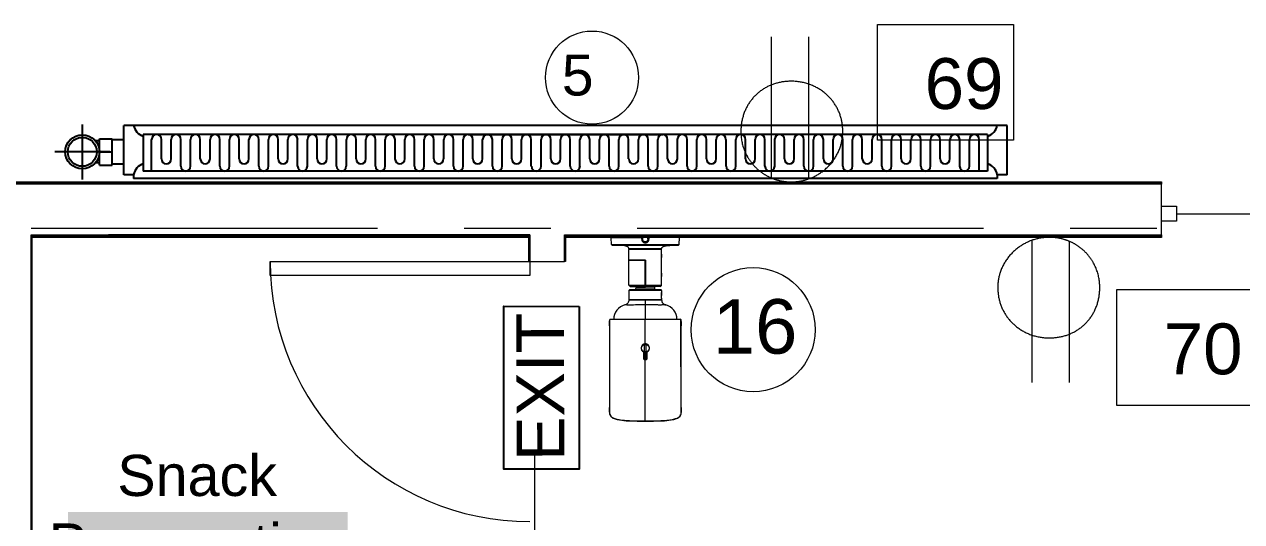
# Model space of a CAD drawing. Header units: inches. Extents: x 0.9 to 36.3, y 0.7 to 23.3.
# Drawn here: x 22.923 to 24.68, y 8.81 to 9.527 of the extents above; entities that cross this region are included whole.
import ezdxf

# ---------------------------------------------------------------- set-up
doc = ezdxf.new("R2010")
doc.units = ezdxf.units.IN
doc.linetypes.add('ACAD_ISO02W100', pattern=[15, 12, -3])
doc.layers.add('Baseboard heater', color=7, linetype='Continuous', true_color=0x581317)
doc.layers.add('PDF_Solid Fills', color=7, linetype='Continuous', true_color=0xffffff)
for name, color, linetype, lineweight in [('CCTV', 38, 'Continuous', 0), ('Numbering CCTV', 38, 'Continuous', 0), ('Numbering receptecles', 170, 'Continuous', 15), ('Receptacles', 170, 'Continuous', 15)]:
    doc.layers.add(name, color=color, linetype=linetype, lineweight=lineweight)
for name, color, linetype, lineweight, true_color in [('Doors', 7, 'Continuous', 5, 0xf2db9c), ('Numbering Baseboard Heater', 7, 'Continuous', 0, 0x581317), ('PDF_Geometry', 7, 'Continuous', 9, 0x777777)]:
    doc.layers.add(name, color=color, linetype=linetype, lineweight=lineweight, true_color=true_color)
doc.layers.add('EXIT', color=10, linetype='Continuous')
doc.layers.add('PDF_Text', color=7, linetype='Continuous')
doc.styles.add('PDF Arial', font='arial.ttf')
doc.styles.get("Standard").update_dxf_attribs({"font": 'arial.ttf'})

msp = doc.modelspace()

# ---------------------------------------------------------------- linework, layer by layer
at = {"layer": 'Baseboard heater', "linetype": 'ByBlock', "ltscale": 0.3}
for p, q in [((23.0064, 9.3825), (23.0064, 9.3032)), ((24.313, 9.3679), (23.0942, 9.3679)), ((23.5631, 9.3679), (23.8441, 9.3679)), ((24.313, 9.3679), (24.313, 9.3152)), ((23.031, 9.3587), (23.0252, 9.3587)), ((23.031, 9.3239), (23.031, 9.3618)), ((23.031, 9.3618), (23.0493, 9.3618)), ((23.0493, 9.3239), (23.0493, 9.3618)), ((23.0661, 9.3604), (23.0493, 9.3604)), ((23.1345, 9.3327), (23.1345, 9.3608)), ((23.1486, 9.3222), (23.1486, 9.3608)), ((23.1626, 9.3222), (23.1626, 9.3608)), ((23.1767, 9.3327), (23.1767, 9.3608)), ((23.1907, 9.3327), (23.1907, 9.3608)), ((23.2048, 9.3222), (23.2048, 9.3608)), ((23.2188, 9.3222), (23.2188, 9.3608)), ((23.2329, 9.3327), (23.2329, 9.3608)), ((23.2469, 9.3327), (23.2469, 9.3608)), ((23.261, 9.3222), (23.261, 9.3608)), ((23.275, 9.3222), (23.275, 9.3608)), ((23.2891, 9.3327), (23.2891, 9.3608)), ((23.3031, 9.3327), (23.3031, 9.3608)), ((23.3172, 9.3222), (23.3172, 9.3608)), ((23.3313, 9.3222), (23.3313, 9.3608)), ((23.3453, 9.3327), (23.3453, 9.3608)), ((23.3594, 9.3327), (23.3594, 9.3608)), ((23.3734, 9.3222), (23.3734, 9.3608)), ((23.3875, 9.3222), (23.3875, 9.3608)), ((23.4015, 9.3327), (23.4015, 9.3608)), ((23.4156, 9.3327), (23.4156, 9.3608)), ((23.4296, 9.3222), (23.4296, 9.3608)), ((23.4437, 9.3222), (23.4437, 9.3608)), ((23.4577, 9.3327), (23.4577, 9.3608)), ((23.4718, 9.3327), (23.4718, 9.3608)), ((23.4858, 9.3222), (23.4858, 9.3608)), ((23.4999, 9.3222), (23.4999, 9.3608)), ((23.5139, 9.3327), (23.5139, 9.3608)), ((23.528, 9.3327), (23.528, 9.3608)), ((23.542, 9.3222), (23.542, 9.3608)), ((23.5561, 9.3222), (23.5561, 9.3608)), ((23.5701, 9.3327), (23.5701, 9.3608)), ((23.5842, 9.3327), (23.5842, 9.3608)), ((23.5982, 9.3222), (23.5982, 9.3608)), ((23.6123, 9.3222), (23.6123, 9.3608)), ((23.6263, 9.3327), (23.6263, 9.3608)), ((23.6404, 9.3327), (23.6404, 9.3608)), ((23.6544, 9.3222), (23.6544, 9.3608)), ((23.6685, 9.3222), (23.6685, 9.3608)), ((23.6825, 9.3327), (23.6825, 9.3608)), ((23.6966, 9.3327), (23.6966, 9.3608)), ((23.7106, 9.3222), (23.7106, 9.3608)), ((23.7247, 9.3222), (23.7247, 9.3608)), ((23.7387, 9.3327), (23.7387, 9.3608)), ((23.7528, 9.3327), (23.7528, 9.3608)), ((23.7668, 9.3222), (23.7668, 9.3608)), ((23.7809, 9.3222), (23.7809, 9.3608)), ((23.7949, 9.3327), (23.7949, 9.3608)), ((23.809, 9.3327), (23.809, 9.3608)), ((23.823, 9.3222), (23.823, 9.3608)), ((23.8371, 9.3222), (23.8371, 9.3608)), ((23.8511, 9.3327), (23.8511, 9.3608)), ((23.8652, 9.3327), (23.8652, 9.3608)), ((23.8793, 9.3222), (23.8793, 9.3608)), ((23.8933, 9.3222), (23.8933, 9.3608)), ((23.9074, 9.3327), (23.9074, 9.3608)), ((23.9214, 9.3327), (23.9214, 9.3608)), ((23.9355, 9.3222), (23.9355, 9.3608)), ((23.9495, 9.3222), (23.9495, 9.3608)), ((23.9636, 9.3327), (23.9636, 9.3608)), ((23.9776, 9.3327), (23.9776, 9.3608)), ((23.9917, 9.3222), (23.9917, 9.3608)), ((24.0057, 9.3222), (24.0057, 9.3608)), ((24.0198, 9.3327), (24.0198, 9.3608)), ((24.0338, 9.3327), (24.0338, 9.3608)), ((24.0479, 9.3222), (24.0479, 9.3608)), ((24.0619, 9.3222), (24.0619, 9.3608)), ((24.076, 9.3327), (24.076, 9.3608)), ((24.09, 9.3327), (24.09, 9.3608)), ((24.1041, 9.3222), (24.1041, 9.3608)), ((24.1181, 9.3222), (24.1181, 9.3608)), ((24.1322, 9.3327), (24.1322, 9.3608)), ((24.1462, 9.3327), (24.1462, 9.3608)), ((24.1603, 9.3222), (24.1603, 9.3608)), ((24.1743, 9.3222), (24.1743, 9.3608)), ((24.1884, 9.3327), (24.1884, 9.3608)), ((24.2024, 9.3327), (24.2024, 9.3608)), ((24.2165, 9.3222), (24.2165, 9.3608)), ((24.2305, 9.3222), (24.2305, 9.3608)), ((24.2446, 9.3327), (24.2446, 9.3608)), ((24.2586, 9.3327), (24.2586, 9.3608)), ((24.2727, 9.3222), (24.2727, 9.3608)), ((24.2867, 9.3222), (24.2867, 9.3608)), ((24.3008, 9.3152), (24.3008, 9.3608)), ((23.0461, 9.3429), (22.9668, 9.3429)), ((23.031, 9.3429), (23.0493, 9.3429)), ((23.031, 9.3271), (23.0252, 9.3271)), ((23.031, 9.3239), (23.0493, 9.3239)), ((23.0661, 9.3253), (23.0493, 9.3253)), ((24.313, 9.3152), (23.0942, 9.3152)), ((23.8464, 9.3152), (23.5631, 9.3152))]:
    msp.add_line(p, q, dxfattribs=at)
at = {"layer": 'Baseboard heater', "linetype": 'ByBlock', "ltscale": 0.5}
for p, q in [((24.3411, 9.3811), (23.0661, 9.3811)), ((23.0661, 9.3099), (23.0661, 9.3811)), ((23.0942, 9.3679), (23.0942, 9.3152)), ((24.3411, 9.3099), (24.3411, 9.3811)), ((23.1064, 9.3152), (23.1064, 9.3608)), ((23.1205, 9.3327), (23.1205, 9.3608)), ((23.0804, 9.3099), (23.0661, 9.3099)), ((23.0804, 9.3099), (23.0804, 9.3046)), ((24.3268, 9.3046), (23.0804, 9.3046)), ((24.3411, 9.3099), (24.3268, 9.3099)), ((24.3268, 9.3099), (24.3268, 9.3046))]:
    msp.add_line(p, q, dxfattribs=at)
for radius in [0.0246, 0.0209]:
    msp.add_circle((23.0064, 9.3429), radius, dxfattribs=at)
for centre, radius, start, end in [((23.1005, 9.3847), 0.0204, 190.1069, 252.1598), ((23.1135, 9.3608), 0.00703, 0, 180), ((23.1005, 9.3063), 0.0204, 107.8402, 169.8931)]:
    msp.add_arc(centre, radius, start, end, dxfattribs=at)
at = {"layer": 'Baseboard heater', "linetype": 'ByBlock', "ltscale": 0.3}
for centre, radius, start, end in [((23.1416, 9.3608), 0.00703, 0, 180), ((23.1697, 9.3608), 0.00703, 0, 180), ((23.1978, 9.3608), 0.00703, 0, 180), ((23.2259, 9.3608), 0.00703, 0, 180), ((23.254, 9.3608), 0.00703, 0, 180), ((23.2821, 9.3608), 0.00703, 0, 180), ((23.3102, 9.3608), 0.00703, 0, 180), ((23.3383, 9.3608), 0.00703, 0, 180), ((23.3664, 9.3608), 0.00703, 0, 180), ((23.3945, 9.3608), 0.00703, 0, 180), ((23.4226, 9.3608), 0.00703, 0, 180), ((23.4507, 9.3608), 0.00703, 0, 180), ((23.4788, 9.3608), 0.00703, 0, 180), ((23.5069, 9.3608), 0.00703, 0, 180), ((23.535, 9.3608), 0.00703, 0, 180), ((23.5631, 9.3608), 0.00703, 0, 180), ((23.5912, 9.3608), 0.00703, 0, 180), ((23.6193, 9.3608), 0.00703, 0, 180), ((23.6474, 9.3608), 0.00703, 0, 180), ((23.6755, 9.3608), 0.00703, 0, 180), ((23.7036, 9.3608), 0.00703, 0, 180), ((23.7317, 9.3608), 0.00703, 0, 180), ((23.7598, 9.3608), 0.00703, 0, 180), ((23.7879, 9.3608), 0.00703, 0, 180), ((23.816, 9.3608), 0.00703, 0, 180), ((23.8441, 9.3608), 0.00703, 0, 180), ((23.8722, 9.3608), 0.00703, 0, 180), ((23.9003, 9.3608), 0.00703, 0, 180), ((23.9284, 9.3608), 0.00703, 0, 180), ((23.9565, 9.3608), 0.00703, 0, 180), ((23.9846, 9.3608), 0.00703, 0, 180), ((24.0127, 9.3608), 0.00703, 0, 180), ((24.0408, 9.3608), 0.00703, 0, 180), ((24.0689, 9.3608), 0.00703, 0, 180), ((24.097, 9.3608), 0.00703, 0, 180), ((24.1251, 9.3608), 0.00703, 0, 180), ((24.1533, 9.3608), 0.00703, 0, 180), ((24.1814, 9.3608), 0.00703, 0, 180), ((24.2095, 9.3608), 0.00703, 0, 180), ((24.2376, 9.3608), 0.00703, 0, 180), ((24.2657, 9.3608), 0.00703, 0, 180), ((24.2938, 9.3608), 0.00703, 0, 180), ((24.3068, 9.3847), 0.0204, 287.8402, 349.8931), ((23.1275, 9.3327), 0.00703, 180, 0), ((23.1837, 9.3327), 0.00703, 180, 0), ((23.2399, 9.3327), 0.00703, 180, 0), ((23.2961, 9.3327), 0.00703, 180, 0), ((23.3523, 9.3327), 0.00703, 180, 0), ((23.4085, 9.3327), 0.00703, 180, 0), ((23.4647, 9.3327), 0.00703, 180, 0), ((23.5209, 9.3327), 0.00703, 180, 0), ((23.5771, 9.3327), 0.00703, 180, 0), ((23.6334, 9.3327), 0.00703, 180, 0), ((23.6896, 9.3327), 0.00703, 180, 0), ((23.7458, 9.3327), 0.00703, 180, 0), ((23.802, 9.3327), 0.00703, 180, 0), ((23.8582, 9.3327), 0.00703, 180, 0), ((23.9144, 9.3327), 0.00703, 180, 0), ((23.9706, 9.3327), 0.00703, 180, 0), ((24.0268, 9.3327), 0.00703, 180, 0), ((24.083, 9.3327), 0.00703, 180, 0), ((24.1392, 9.3327), 0.00703, 180, 0), ((24.1954, 9.3327), 0.00703, 180, 0), ((24.2516, 9.3327), 0.00703, 180, 0), ((23.1556, 9.3222), 0.00703, 180, 0), ((23.2118, 9.3222), 0.00703, 180, 0), ((23.268, 9.3222), 0.00703, 180, 0), ((23.3242, 9.3222), 0.00703, 180, 0), ((23.3804, 9.3222), 0.00703, 180, 0), ((23.4366, 9.3222), 0.00703, 180, 0), ((23.4928, 9.3222), 0.00703, 180, 0), ((23.549, 9.3222), 0.00703, 180, 0), ((23.6053, 9.3222), 0.00703, 180, 0), ((23.6615, 9.3222), 0.00703, 180, 0), ((23.7177, 9.3222), 0.00703, 180, 0), ((23.7739, 9.3222), 0.00703, 180, 0), ((23.8301, 9.3222), 0.00703, 180, 0), ((23.8863, 9.3222), 0.00703, 180, 0), ((23.9425, 9.3222), 0.00703, 180, 0), ((23.9987, 9.3222), 0.00703, 180, 0), ((24.0549, 9.3222), 0.00703, 180, 0), ((24.1111, 9.3222), 0.00703, 180, 0), ((24.1673, 9.3222), 0.00703, 180, 0), ((24.2235, 9.3222), 0.00703, 180, 0), ((24.2797, 9.3222), 0.00703, 180, 0), ((24.3068, 9.3063), 0.0204, 10.1069, 72.1598)]:
    msp.add_arc(centre, radius, start, end, dxfattribs=at)
at = {"layer": 'CCTV', "linetype": 'ByBlock'}
for p, q in [((23.8137, 9.2191), (23.7695, 9.2191)), ((23.77, 9.2092), (23.7695, 9.2191)), ((23.77, 9.2092), (23.8679, 9.2092)), ((23.7709, 9.2083), (23.8431, 9.2083)), ((23.7839, 9.2083), (23.7843, 9.2083)), ((23.7842, 9.2083), (23.7842, 9.2083)), ((23.7843, 9.2083), (23.7849, 9.2083)), ((23.7849, 9.2083), (23.7858, 9.2083)), ((23.7857, 9.2083), (23.7857, 9.2083)), ((23.7858, 9.2083), (23.7872, 9.2083)), ((23.788, 9.2083), (23.7879, 9.2083)), ((23.7905, 9.2083), (23.7905, 9.2083)), ((23.7928, 9.2083), (23.7928, 9.2083)), ((23.8137, 9.2196), (23.8137, 9.2168)), ((23.8147, 9.2196), (23.8147, 9.2168)), ((23.8151, 9.2196), (23.8151, 9.2168)), ((23.8167, 9.2137), (23.8212, 9.2138)), ((23.8227, 9.2168), (23.8227, 9.2196)), ((23.8232, 9.2168), (23.8232, 9.2196)), ((23.8241, 9.2196), (23.8241, 9.2168)), ((23.8684, 9.2192), (23.8241, 9.2191)), ((23.8669, 9.2083), (23.8431, 9.2083)), ((23.8486, 9.2083), (23.8478, 9.2083)), ((23.8486, 9.2083), (23.8493, 9.2083)), ((23.8493, 9.2083), (23.8506, 9.2083)), ((23.8506, 9.2083), (23.852, 9.2083)), ((23.852, 9.2083), (23.853, 9.2083)), ((23.853, 9.2083), (23.8537, 9.2083)), ((23.8679, 9.2092), (23.8684, 9.2192)), ((23.8425, 9.2029), (23.7954, 9.2029)), ((23.8425, 9.2023), (23.7954, 9.2023)), ((23.7954, 9.1869), (23.7954, 9.2023)), ((23.7956, 9.2027), (23.8422, 9.2027)), ((23.7975, 9.2026), (23.7956, 9.2027)), ((23.7957, 9.2026), (23.8422, 9.2026)), ((23.8404, 9.2026), (23.8422, 9.2027)), ((23.8421, 9.1967), (23.8421, 9.1967)), ((23.8421, 9.1951), (23.8421, 9.1951)), ((23.8421, 9.1936), (23.8421, 9.1951)), ((23.8423, 9.1921), (23.8421, 9.1936)), ((23.8423, 9.1982), (23.8423, 9.1982)), ((23.8424, 9.1911), (23.8423, 9.1921)), ((23.8423, 9.1921), (23.8423, 9.1921)), ((23.8425, 9.1908), (23.8424, 9.1911)), ((23.8425, 9.1996), (23.8425, 9.2023)), ((23.8425, 9.1996), (23.8425, 9.1995)), ((23.8425, 9.1995), (23.8425, 9.1995)), ((23.8425, 9.1907), (23.8425, 9.1908)), ((23.8425, 9.1908), (23.8425, 9.1908)), ((23.8425, 9.1908), (23.8425, 9.1908)), ((23.8425, 9.1723), (23.8425, 9.1907)), ((23.8425, 9.1907), (23.8425, 9.1907)), ((23.7954, 9.1869), (23.8192, 9.1869)), ((23.818, 9.1862), (23.7954, 9.1862)), ((23.7954, 9.1508), (23.7954, 9.1862)), ((23.7957, 9.1866), (23.8189, 9.1867)), ((23.818, 9.1865), (23.7957, 9.1865)), ((23.8189, 9.1865), (23.7983, 9.1865)), ((23.7984, 9.1865), (23.7983, 9.1865)), ((23.8189, 9.1855), (23.8187, 9.1855)), ((23.8187, 9.1534), (23.8187, 9.1855)), ((23.8189, 9.1867), (23.819, 9.1492)), ((23.8189, 9.1855), (23.819, 9.1492)), ((23.8192, 9.1869), (23.8192, 9.1508)), ((23.8425, 9.1723), (23.8425, 9.1722)), ((23.8425, 9.1722), (23.8425, 9.1722)), ((23.8421, 9.1694), (23.8421, 9.1694)), ((23.8421, 9.1678), (23.8421, 9.1678)), ((23.8421, 9.1662), (23.8421, 9.1678)), ((23.8423, 9.1648), (23.8421, 9.1663)), ((23.8423, 9.1708), (23.8423, 9.1708)), ((23.8424, 9.1638), (23.8423, 9.1648)), ((23.8423, 9.1648), (23.8423, 9.1648)), ((23.8425, 9.1634), (23.8424, 9.1638)), ((23.8425, 9.1635), (23.8425, 9.1634)), ((23.8425, 9.1634), (23.8425, 9.1634)), ((23.8425, 9.1634), (23.8425, 9.1634)), ((23.8425, 9.1633), (23.8425, 9.1634)), ((23.8425, 9.1508), (23.8425, 9.1633)), ((23.7954, 9.1508), (23.819, 9.1508)), ((23.8425, 9.1428), (23.7954, 9.1428)), ((23.7954, 9.1428), (23.7954, 9.1299)), ((23.8416, 9.1438), (23.7963, 9.1438)), ((23.7973, 9.1489), (23.8187, 9.1489)), ((23.8058, 9.1489), (23.8058, 9.1466)), ((23.8058, 9.1466), (23.8322, 9.1466)), ((23.8058, 9.1466), (23.8058, 9.1466)), ((23.8187, 9.1508), (23.8187, 9.1534)), ((23.819, 9.1508), (23.8425, 9.1508)), ((23.8192, 9.1489), (23.8406, 9.149)), ((23.8322, 9.1489), (23.8322, 9.1466)), ((23.8422, 9.1372), (23.8422, 9.1373)), ((23.8425, 9.1428), (23.8425, 9.14)), ((23.8425, 9.14), (23.8425, 9.14)), ((23.8425, 9.1396), (23.8425, 9.14)), ((23.8425, 9.14), (23.8425, 9.14)), ((23.8425, 9.14), (23.8425, 9.14)), ((23.8425, 9.14), (23.8425, 9.14)), ((23.7954, 9.1299), (23.8425, 9.1299)), ((23.7954, 9.1293), (23.8425, 9.1294)), ((23.8423, 9.1296), (23.7957, 9.1296)), ((23.7957, 9.1296), (23.8422, 9.1296)), ((23.819, 9.1293), (23.819, 9.1013)), ((23.8421, 9.1358), (23.8421, 9.1358)), ((23.8422, 9.1342), (23.8421, 9.1358)), ((23.8423, 9.1328), (23.8422, 9.1343)), ((23.8425, 9.1319), (23.8423, 9.1328)), ((23.8423, 9.1328), (23.8423, 9.1328)), ((23.8425, 9.1319), (23.8425, 9.1319)), ((23.8425, 9.1315), (23.8425, 9.1319)), ((23.8425, 9.1315), (23.8425, 9.1315)), ((23.8425, 9.1315), (23.8425, 9.1299)), ((23.8425, 9.1315), (23.8425, 9.1315)), ((23.8425, 9.1315), (23.8425, 9.1315)), ((23.8425, 9.1315), (23.8425, 9.1315)), ((23.8697, 9.1014), (23.7683, 9.1013)), ((23.819, 9.066), (23.819, 9.1013)), ((23.7673, 9.0919), (23.7673, 9.092)), ((23.7673, 9.0919), (23.7674, 8.974)), ((23.7673, 9.0919), (23.7673, 9.0919)), ((23.7673, 9.0919), (23.7673, 9.0919)), ((23.8701, 9.1009), (23.7678, 9.1009)), ((23.768, 8.9643), (23.7679, 9.1009)), ((23.87, 9.1009), (23.8701, 8.9643)), ((23.8706, 9.0921), (23.8706, 9.0919)), ((23.8706, 9.0919), (23.8706, 9.0919)), ((23.8706, 9.0919), (23.8706, 9.0919)), ((23.8707, 8.974), (23.8706, 9.0919)), ((23.8162, 9.0544), (23.8162, 9.0457)), ((23.8168, 9.0542), (23.8168, 9.0441)), ((23.8177, 9.0539), (23.8177, 9.0432)), ((23.8178, 9.0432), (23.8178, 9.0539)), ((23.818, 9.0544), (23.818, 9.0653)), ((23.818, 9.0653), (23.8199, 9.0653)), ((23.8199, 9.0544), (23.818, 9.0544)), ((23.819, 9.0429), (23.819, 9.054)), ((23.8199, 9.0653), (23.8199, 9.0544)), ((23.8202, 9.0539), (23.8202, 9.0432)), ((23.8203, 9.0432), (23.8203, 9.0539)), ((23.8212, 9.0441), (23.8212, 9.0542)), ((23.8218, 9.0457), (23.8218, 9.0544)), ((23.819, 8.9544), (23.819, 9.0429)), ((23.7674, 8.974), (23.7674, 8.974)), ((23.7674, 8.974), (23.7674, 8.974)), ((23.7674, 8.97), (23.7674, 8.9702)), ((23.768, 8.9643), (23.7677, 8.9653)), ((23.7677, 8.9653), (23.7678, 8.9652)), ((23.7678, 8.9652), (23.768, 8.9642)), ((23.768, 8.9642), (23.768, 8.9643)), ((23.8703, 8.9653), (23.8701, 8.9643)), ((23.8703, 8.9652), (23.8701, 8.9642)), ((23.8701, 8.9643), (23.8701, 8.9642)), ((23.8703, 8.9652), (23.8703, 8.9653)), ((23.8706, 8.9702), (23.8706, 8.97)), ((23.8707, 8.974), (23.8707, 8.974)), ((23.8707, 8.974), (23.8707, 8.974))]:
    msp.add_line(p, q, dxfattribs=at)
for points in [[(23.7872, 9.2083), (23.7883, 9.2083), (23.789, 9.2083), (23.7897, 9.2083), (23.7905, 9.2083), (23.7913, 9.2083), (23.792, 9.2083), (23.7927, 9.2083), (23.7932, 9.2083), (23.7936, 9.2082), (23.794, 9.2082), (23.7943, 9.2082), (23.7945, 9.2082), (23.7946, 9.2082), (23.7947, 9.2082)], [(23.8431, 9.2082), (23.8432, 9.2082), (23.8432, 9.2082), (23.8434, 9.2082), (23.8436, 9.2082), (23.8438, 9.2082), (23.8441, 9.2083), (23.8445, 9.2083), (23.845, 9.2083), (23.8455, 9.2083), (23.8462, 9.2083), (23.847, 9.2083), (23.8478, 9.2083)], [(23.8537, 9.2083), (23.8541, 9.2083), (23.8541, 9.2083), (23.8542, 9.2083), (23.8542, 9.2083)], [(23.8421, 9.1951), (23.8421, 9.1967), (23.8423, 9.1982), (23.8424, 9.1992), (23.8425, 9.1995)], [(23.8421, 9.1678), (23.8421, 9.1693), (23.8423, 9.1708), (23.8424, 9.1718), (23.8425, 9.1722)], [(23.8421, 9.1358), (23.8422, 9.1373), (23.8423, 9.1387), (23.8425, 9.1396)], [(23.768, 8.9642), (23.769, 8.9618), (23.7727, 8.9588), (23.7782, 8.9569), (23.7817, 8.9562), (23.7914, 8.9551), (23.8071, 8.9545), (23.819, 8.9544)], [(23.819, 8.9544), (23.8309, 8.9545), (23.8467, 8.9551), (23.8564, 8.9562), (23.8599, 8.9569), (23.8653, 8.9588), (23.8691, 8.9618), (23.8701, 8.9642)]]:
    msp.add_lwpolyline(points, dxfattribs=at)
msp.add_circle((23.819, 9.0599), 0.00556, dxfattribs=at)
for centre, radius, start, end in [((23.7699, 9.2192), 0.000471, 90.0211, 183.0211), ((23.7709, 9.2093), 0.000943, 183.0301, 269.76), ((23.7836, 9.2088), 0.000466, 269.6601, 272.8541), ((23.7855, 8.6247), 0.5836, 89.9868, 90.1332), ((23.7857, 8.2067), 1.0016, 89.8722, 89.9981), ((23.7871, 8.7547), 0.4537, 89.5785, 89.8948), ((23.7936, 9.1961), 0.0121, 86.1961, 86.456), ((23.7949, 9.2086), 0.000471, 227.053, 268.562), ((23.8189, 9.2168), 0.00518, 180.0211, 0.0211), ((23.819, 9.2168), 0.0047, 180.029, 181.5116), ((23.8189, 9.2168), 0.00424, 180.0211, 0.0211), ((23.8189, 9.2168), 0.0047, 358.525, 0.0097), ((23.843, 9.2086), 0.000471, 271.4801, 312.9891), ((23.8543, 9.2088), 0.000466, 267.1854, 270.382), ((23.8669, 9.2093), 0.000943, 270.2822, 357.0121), ((23.8679, 9.2192), 0.000471, 357.0211, 90.0211), ((23.7956, 9.2029), 0.000283, 183.4367, 266.6866), ((23.7957, 9.2023), 0.000283, 90.0211, 180.0211), ((23.8422, 9.203), 0.000283, 273.3553, 356.6055), ((23.8422, 9.2023), 0.000283, 0.0211, 90.0211), ((23.8388, 9.2003), 0.00382, 348.4132, 348.6356), ((23.7957, 9.1869), 0.000283, 179.9737, 270.0379), ((23.7957, 9.1862), 0.000283, 90.0385, 179.9733), ((23.798, 9.1862), 0.000471, 45.0211, 90.0211), ((23.818, 9.1855), 0.000943, 0.0209, 90.0211), ((23.7973, 9.1508), 0.00189, 180.021, 270.0167), ((23.7963, 9.1428), 0.000943, 90.0211, 180.0211), ((23.8029, 9.1466), 0.00283, 270.0227, 0.0211), ((23.8187, 9.1492), 0.000283, 270.0211, 0.0214), ((23.8192, 9.1492), 0.000283, 180.0213, 270.0212), ((23.835, 9.1466), 0.00283, 180.0211, 270.0195), ((23.8406, 9.1508), 0.00189, 270.0162, 0.0214), ((23.8416, 9.1428), 0.000943, 0.0211, 90.0211), ((23.865, 9.1358), 0.0229, 176.3044, 180.0146), ((23.8658, 9.1357), 0.0237, 170.2615, 176.2133), ((23.8669, 9.1355), 0.0248, 169.5749, 170.3174), ((23.7948, 9.1013), 0.0214, 104.2373, 180.0211), ((23.7957, 9.1299), 0.000283, 180.0211, 270.0211), ((23.7957, 9.1293), 0.000283, 90.0349, 177.8504), ((23.8422, 9.1299), 0.000283, 270.0211, 0.0211), ((23.8423, 9.1293), 0.000283, 2.184, 90.0094), ((23.8681, 9.1362), 0.026, 189.7575, 190.4505), ((23.8432, 9.1014), 0.0214, 0.0211, 75.8049), ((23.7684, 9.1009), 0.000471, 90.0603, 180.0603), ((23.7683, 9.1009), 0.00047, 90.0258, 138.0687), ((23.8696, 9.1009), 0.000471, 359.9818, 89.9818), ((23.8697, 9.1009), 0.00047, 40.1525, 90.0163), ((23.9331, 9.092), 0.1658, 179.155, 179.9715), ((23.7688, 9.1005), 0.00111, 159.9772, 161.2988), ((23.8268, 9.0961), 0.0437, 3.5574, 3.7931), ((23.7083, 9.0919), 0.1623, 0.059, 0.9139), ((23.8182, 9.0656), 0.000377, 28.3142, 167.7279), ((23.819, 9.0656), 0.000377, 20.3142, 159.7279), ((23.8198, 9.0656), 0.000377, 12.3142, 151.7279), ((23.8133, 9.0609), 0.000377, 100.3142, 239.7279), ((23.8132, 9.0601), 0.000377, 108.3142, 247.7279), ((23.8133, 9.0593), 0.000377, 116.3142, 255.7279), ((23.8134, 9.0585), 0.000377, 124.3142, 263.7279), ((23.8135, 9.0616), 0.000377, 92.3142, 231.7279), ((23.819, 9.0599), 0.00589, 173.4625, 174.5797), ((23.819, 9.0599), 0.00589, 181.4625, 182.5797), ((23.819, 9.0599), 0.00589, 189.4625, 190.5797), ((23.819, 9.0599), 0.00589, 165.4625, 166.5797), ((23.8137, 9.0577), 0.000377, 132.3142, 271.7279), ((23.8138, 9.0624), 0.000377, 84.3142, 223.7279), ((23.819, 9.0599), 0.00589, 197.4625, 198.5797), ((23.819, 9.0599), 0.00589, 157.4625, 158.5797), ((23.814, 9.057), 0.000377, 140.3142, 279.7279), ((23.819, 9.0599), 0.00589, 205.4625, 206.5797), ((23.8142, 9.0631), 0.000377, 76.3142, 215.7279), ((23.819, 9.0599), 0.00589, 149.4625, 150.5797), ((23.819, 9.0599), 0.00589, 213.4625, 214.5797), ((23.8145, 9.0563), 0.000377, 148.3142, 287.7279), ((23.8147, 9.0637), 0.000377, 68.3142, 207.7279), ((23.819, 9.0599), 0.00589, 141.4625, 142.5797), ((23.819, 9.0599), 0.00589, 221.4625, 222.5797), ((23.815, 9.0557), 0.000377, 156.3142, 295.7279), ((23.8153, 9.0643), 0.000377, 60.3142, 199.7279), ((23.819, 9.0599), 0.00589, 133.4625, 134.5797), ((23.819, 9.0599), 0.00589, 229.4625, 230.5797), ((23.8156, 9.0552), 0.000377, 164.3142, 303.7279), ((23.819, 9.0599), 0.00589, 125.4625, 126.5797), ((23.8159, 9.0647), 0.000377, 52.3142, 191.7279), ((23.819, 9.0599), 0.00589, 237.4625, 238.5797), ((23.8163, 9.0548), 0.000377, 172.3142, 311.7279), ((23.819, 9.0599), 0.00589, 117.4625, 118.5797), ((23.8166, 9.0651), 0.000377, 44.3142, 183.7279), ((23.819, 9.0599), 0.00589, 245.4625, 246.5797), ((23.817, 9.0545), 0.000377, 180.3142, 319.7279), ((23.819, 9.0599), 0.00589, 109.4625, 110.5797), ((23.8174, 9.0654), 0.000377, 36.3142, 175.7279), ((23.819, 9.0599), 0.00589, 253.4625, 254.5797), ((23.8178, 9.0542), 0.000377, 188.3142, 327.7279), ((23.819, 9.0599), 0.00589, 101.4625, 102.5797), ((23.819, 9.0599), 0.00589, 261.4625, 262.5797), ((23.8186, 9.0541), 0.000377, 196.3142, 335.7279), ((23.819, 9.0599), 0.00589, 93.4625, 94.5797), ((23.819, 9.0599), 0.00589, 269.4625, 270.5797), ((23.8194, 9.0541), 0.000377, 204.3142, 343.7279), ((23.819, 9.0599), 0.00589, 85.4625, 86.5797), ((23.819, 9.0599), 0.00589, 277.4625, 278.5797), ((23.8202, 9.0542), 0.000377, 212.3142, 351.7279), ((23.819, 9.0599), 0.00589, 77.4625, 78.5797), ((23.8206, 9.0654), 0.000377, 4.3142, 143.7279), ((23.819, 9.0599), 0.00589, 285.4625, 286.5797), ((23.821, 9.0545), 0.000377, 220.3142, 359.7279), ((23.819, 9.0599), 0.00589, 69.4625, 70.5797), ((23.8213, 9.0651), 0.000377, 356.3142, 135.7279), ((23.819, 9.0599), 0.00589, 293.4625, 294.5797), ((23.8217, 9.0548), 0.000377, 228.3142, 7.7279), ((23.819, 9.0599), 0.00589, 61.4625, 62.5797), ((23.822, 9.0647), 0.000377, 348.3142, 127.7279), ((23.819, 9.0599), 0.00589, 301.4625, 302.5797), ((23.8224, 9.0552), 0.000377, 236.3142, 15.7279), ((23.819, 9.0599), 0.00589, 53.4625, 54.5797), ((23.8227, 9.0643), 0.000377, 340.3142, 119.7279), ((23.819, 9.0599), 0.00589, 309.4625, 310.5797), ((23.823, 9.0557), 0.000377, 244.3142, 23.7279), ((23.819, 9.0599), 0.00589, 45.4625, 46.5797), ((23.8233, 9.0637), 0.000377, 332.3142, 111.7279), ((23.819, 9.0599), 0.00589, 317.4625, 318.5797), ((23.8235, 9.0563), 0.000377, 252.3142, 31.7279), ((23.819, 9.0599), 0.00589, 37.4625, 38.5797), ((23.8238, 9.0631), 0.000377, 324.3142, 103.7279), ((23.819, 9.0599), 0.00589, 325.4625, 326.5797), ((23.824, 9.057), 0.000377, 260.3142, 39.7279), ((23.819, 9.0599), 0.00589, 29.4625, 30.5797), ((23.8242, 9.0624), 0.000377, 316.3142, 95.7279), ((23.8243, 9.0577), 0.000377, 268.3142, 47.7279), ((23.819, 9.0599), 0.00589, 333.4625, 334.5797), ((23.819, 9.0599), 0.00589, 21.4625, 22.5797), ((23.8245, 9.0616), 0.000377, 308.3142, 87.7279), ((23.8246, 9.0585), 0.000377, 276.3142, 55.7279), ((23.819, 9.0599), 0.00589, 341.4625, 342.5797), ((23.819, 9.0599), 0.00589, 13.4625, 14.5797), ((23.8247, 9.0609), 0.000377, 300.3142, 79.7279), ((23.819, 9.0599), 0.00589, 5.4625, 6.5797), ((23.8247, 9.0593), 0.000377, 284.3142, 63.7279), ((23.819, 9.0599), 0.00589, 349.4625, 350.5797), ((23.8247, 9.0601), 0.000377, 292.3142, 71.7279), ((23.819, 9.0599), 0.00589, 357.4625, 358.5797), ((23.819, 9.0457), 0.00283, 180.0211, 0.0211), ((23.9198, 8.9739), 0.1525, 179.9773, 181.4174), ((23.771, 8.9659), 0.0033, 190.914, 191.9024), ((23.7747, 8.9657), 0.00688, 191.9391, 192.7171), ((23.7745, 8.9657), 0.00672, 192.714, 194.4166), ((23.8636, 8.9657), 0.0066, 342.8927, 347.3521), ((23.8634, 8.9657), 0.00683, 347.3348, 348.0964), ((23.8671, 8.9659), 0.0033, 348.1401, 349.1398), ((23.7104, 8.9739), 0.1603, 358.6598, 0.0288)]:
    msp.add_arc(centre, radius, start, end, dxfattribs=at)
for points, knots in [([(23.7954, 9.2029), (23.7954, 9.2032), (23.7953, 9.2037), (23.795, 9.2044), (23.7947, 9.205), (23.7941, 9.2057), (23.7931, 9.2063), (23.7917, 9.2068), (23.7903, 9.2072), (23.7882, 9.2076), (23.7854, 9.2079), (23.7819, 9.2081), (23.7783, 9.2082), (23.7746, 9.2083), (23.7722, 9.2083), (23.771, 9.2083)], [0, 0, 0, 0, 0.031043, 0.058459, 0.083906, 0.108701, 0.159168, 0.212963, 0.270104, 0.330093, 0.456292, 0.587989, 0.723294, 0.860882, 1, 1, 1, 1]), ([(23.7842, 9.2083), (23.784, 9.2083), (23.7839, 9.2083), (23.7837, 9.2083), (23.7836, 9.2083), (23.7836, 9.2083)], [0, 0, 0, 0, 0.712683, 0.907562, 1, 1, 1, 1]), ([(23.7836, 9.2083), (23.7836, 9.2083), (23.7836, 9.2083), (23.7836, 9.2083), (23.7836, 9.2083)], [0, 0, 0, 0, 0.623351, 1, 1, 1, 1]), ([(23.7836, 9.2083), (23.7836, 9.2083), (23.7837, 9.2083), (23.7837, 9.2083), (23.7837, 9.2083)], [0, 0, 0, 0, 0.217591, 1, 1, 1, 1]), ([(23.7837, 9.2083), (23.784, 9.2083), (23.7846, 9.2083), (23.7864, 9.2082), (23.7887, 9.2082), (23.791, 9.2081), (23.7926, 9.2081), (23.7938, 9.2081), (23.7944, 9.2081), (23.7946, 9.2081), (23.7947, 9.2081)], [0, 0, 0, 0, 0.063952, 0.177823, 0.499091, 0.669538, 0.820554, 0.935146, 0.974189, 1, 1, 1, 1]), ([(23.7928, 9.2083), (23.7926, 9.2083), (23.7918, 9.2083), (23.7911, 9.2083), (23.7905, 9.2083)], [0, 0, 0, 0, 0.22824, 1, 1, 1, 1]), ([(23.7943, 9.2082), (23.7942, 9.2082), (23.7937, 9.2082), (23.7932, 9.2083), (23.7928, 9.2083)], [0, 0, 0, 0, 0.195328, 1, 1, 1, 1]), ([(23.7948, 9.2082), (23.7948, 9.2082), (23.7946, 9.2082), (23.7945, 9.2082), (23.7944, 9.2082)], [0, 0, 0, 0, 0.381849, 1, 1, 1, 1]), ([(23.7947, 9.2081), (23.7948, 9.2081), (23.7948, 9.2081), (23.7949, 9.2081), (23.7949, 9.2081)], [0, 0, 0, 0, 0.747546, 1, 1, 1, 1]), ([(23.7949, 9.2081), (23.7949, 9.2081), (23.7948, 9.2082), (23.7948, 9.2082), (23.7948, 9.2082)], [0, 0, 0, 0, 0.283854, 1, 1, 1, 1]), ([(23.8137, 9.2168), (23.8137, 9.2168), (23.8138, 9.2168), (23.8138, 9.2168), (23.8138, 9.2168), (23.8139, 9.2168), (23.814, 9.2168), (23.8141, 9.2168), (23.8142, 9.2168), (23.8143, 9.2168)], [0, 0, 0, 0, 0.019217, 0.074298, 0.169882, 0.30231, 0.464507, 0.64357, 1, 1, 1, 1]), ([(23.8143, 9.2168), (23.8143, 9.2168), (23.8144, 9.2168), (23.8145, 9.2168), (23.8146, 9.2168), (23.8146, 9.2168), (23.8147, 9.2168), (23.8147, 9.2168), (23.8147, 9.2168), (23.8147, 9.2168)], [0, 0, 0, 0, 0.377956, 0.555841, 0.712392, 0.838144, 0.928363, 0.980929, 1, 1, 1, 1]), ([(23.8161, 9.2131), (23.8156, 9.2135), (23.8146, 9.2146), (23.8143, 9.216), (23.8143, 9.2167)], [0, 0, 0, 0, 0.499419, 1, 1, 1, 1]), ([(23.8147, 9.2168), (23.8147, 9.2168), (23.8147, 9.2168), (23.8147, 9.2168), (23.8148, 9.2168), (23.8148, 9.2168), (23.8149, 9.2168), (23.815, 9.2168), (23.8151, 9.2168), (23.8151, 9.2168)], [0, 0, 0, 0, 0.019377, 0.072954, 0.164671, 0.291884, 0.449279, 0.626904, 1, 1, 1, 1]), ([(23.8167, 9.2137), (23.8164, 9.2139), (23.816, 9.2143), (23.8155, 9.2151), (23.8152, 9.2159), (23.8151, 9.2165), (23.8151, 9.2168)], [0, 0, 0, 0, 0.250077, 0.50015, 0.750157, 1, 1, 1, 1]), ([(23.8218, 9.2131), (23.8214, 9.2128), (23.8205, 9.2123), (23.8189, 9.212), (23.8174, 9.2123), (23.8165, 9.2128), (23.8161, 9.2131)], [0, 0, 0, 0, 0.250162, 0.500007, 0.749854, 1, 1, 1, 1]), ([(23.8167, 9.2137), (23.8166, 9.2137), (23.8165, 9.2136), (23.8165, 9.2134), (23.8164, 9.2134)], [0, 0, 0, 0, 0.643731, 1, 1, 1, 1]), ([(23.8164, 9.2134), (23.8164, 9.2134), (23.8164, 9.2134), (23.8164, 9.2134), (23.8164, 9.2134)], [0, 0, 0, 0, 0.753197, 1, 1, 1, 1]), ([(23.8212, 9.2138), (23.8209, 9.2135), (23.8202, 9.2131), (23.8189, 9.2128), (23.8177, 9.2131), (23.817, 9.2135), (23.8167, 9.2137)], [0, 0, 0, 0, 0.252181, 0.500022, 0.747876, 1, 1, 1, 1]), ([(23.8227, 9.2168), (23.8227, 9.2162), (23.8225, 9.215), (23.8217, 9.2141), (23.8212, 9.2138)], [0, 0, 0, 0, 0.499226, 1, 1, 1, 1]), ([(23.8212, 9.2138), (23.8212, 9.2137), (23.8213, 9.2136), (23.8214, 9.2134), (23.8214, 9.2134)], [0, 0, 0, 0, 0.675258, 1, 1, 1, 1]), ([(23.8214, 9.2134), (23.8214, 9.2134), (23.8214, 9.2134), (23.8214, 9.2134), (23.8214, 9.2134)], [0, 0, 0, 0, 0.74457, 1, 1, 1, 1]), ([(23.8236, 9.2167), (23.8236, 9.216), (23.8232, 9.2146), (23.8223, 9.2135), (23.8218, 9.2131)], [0, 0, 0, 0, 0.500625, 1, 1, 1, 1]), ([(23.8227, 9.2168), (23.8228, 9.2168), (23.8229, 9.2168), (23.823, 9.2168), (23.823, 9.2168), (23.8231, 9.2168), (23.8231, 9.2168), (23.8232, 9.2168), (23.8232, 9.2168), (23.8232, 9.2168)], [0, 0, 0, 0, 0.408529, 0.574776, 0.709499, 0.821333, 0.913324, 0.975308, 1, 1, 1, 1]), ([(23.8232, 9.2168), (23.8232, 9.2168), (23.8232, 9.2168), (23.8232, 9.2168), (23.8232, 9.2168), (23.8233, 9.2168), (23.8234, 9.2168), (23.8235, 9.2168), (23.8235, 9.2168), (23.8236, 9.2168)], [0, 0, 0, 0, 0.019071, 0.071637, 0.161856, 0.287608, 0.444159, 0.622044, 1, 1, 1, 1]), ([(23.8236, 9.2168), (23.8237, 9.2168), (23.8238, 9.2168), (23.8239, 9.2168), (23.824, 9.2168), (23.824, 9.2168), (23.8241, 9.2168), (23.8241, 9.2168), (23.8241, 9.2168), (23.8241, 9.2168)], [0, 0, 0, 0, 0.35643, 0.535493, 0.69769, 0.830118, 0.925702, 0.980783, 1, 1, 1, 1]), ([(23.8425, 9.2029), (23.8425, 9.2032), (23.8426, 9.2037), (23.8428, 9.2044), (23.8432, 9.205), (23.8438, 9.2057), (23.8448, 9.2063), (23.8461, 9.2068), (23.8476, 9.2072), (23.8497, 9.2076), (23.8525, 9.2079), (23.856, 9.2081), (23.8596, 9.2083), (23.8632, 9.2083), (23.8657, 9.2083), (23.8669, 9.2083)], [0, 0, 0, 0, 0.031047, 0.058469, 0.083921, 0.108718, 0.159185, 0.212975, 0.27011, 0.330095, 0.456287, 0.587981, 0.723285, 0.860877, 1, 1, 1, 1]), ([(23.8485, 9.2083), (23.8482, 9.2083), (23.8475, 9.2083), (23.8464, 9.2083), (23.8455, 9.2083), (23.8448, 9.2083), (23.8443, 9.2083), (23.8439, 9.2083), (23.8437, 9.2082), (23.8434, 9.2082), (23.8433, 9.2082), (23.8431, 9.2082), (23.8431, 9.2082), (23.843, 9.2082), (23.843, 9.2082)], [0, 0, 0, 0, 0.195644, 0.383042, 0.555658, 0.706858, 0.772491, 0.830705, 0.880953, 0.922708, 0.955634, 0.979694, 0.994666, 1, 1, 1, 1]), ([(23.843, 9.2082), (23.843, 9.2082), (23.843, 9.2081), (23.8431, 9.2081), (23.8431, 9.2081), (23.8431, 9.2081)], [0, 0, 0, 0, 0.234882, 0.561752, 1, 1, 1, 1]), ([(23.8431, 9.2081), (23.8432, 9.2081), (23.8434, 9.2081), (23.8441, 9.2081), (23.8452, 9.2081), (23.8468, 9.2081), (23.8479, 9.2081), (23.8485, 9.2082)], [0, 0, 0, 0, 0.050246, 0.1273, 0.355274, 0.657213, 1, 1, 1, 1]), ([(23.8485, 9.2082), (23.8498, 9.2082), (23.8514, 9.2082), (23.8533, 9.2083), (23.8539, 9.2083), (23.8542, 9.2083)], [0, 0, 0, 0, 0.648972, 0.876968, 1, 1, 1, 1]), ([(23.8543, 9.2083), (23.8543, 9.2083), (23.8542, 9.2083), (23.8542, 9.2083), (23.8542, 9.2083), (23.8542, 9.2083), (23.8541, 9.2083), (23.854, 9.2083), (23.8538, 9.2083), (23.8536, 9.2083), (23.8533, 9.2083), (23.853, 9.2083), (23.8524, 9.2083), (23.8517, 9.2083), (23.8507, 9.2083), (23.8497, 9.2083), (23.849, 9.2083), (23.8486, 9.2083)], [0, 0, 0, 0, 0.001083, 0.004677, 0.010748, 0.019252, 0.030141, 0.043367, 0.076642, 0.118695, 0.16913, 0.227539, 0.293447, 0.445094, 0.617931, 0.805158, 1, 1, 1, 1]), ([(23.8542, 9.2083), (23.8542, 9.2083), (23.8542, 9.2083), (23.8543, 9.2083), (23.8543, 9.2083)], [0, 0, 0, 0, 0.510054, 1, 1, 1, 1]), ([(23.8421, 9.1951), (23.8421, 9.1957), (23.8421, 9.1967), (23.8422, 9.198), (23.8424, 9.1989), (23.8425, 9.1994), (23.8425, 9.1996)], [0, 0, 0, 0, 0.356849, 0.666708, 0.89065, 1, 1, 1, 1]), ([(23.8421, 9.1951), (23.8421, 9.1949), (23.8421, 9.1943), (23.8421, 9.1936), (23.8422, 9.1929), (23.8423, 9.1921), (23.8424, 9.1914), (23.8425, 9.1909), (23.8425, 9.1907)], [0, 0, 0, 0, 0.181707, 0.357092, 0.520994, 0.66706, 0.89078, 1, 1, 1, 1]), ([(23.8425, 9.1996), (23.8425, 9.1996), (23.8425, 9.1996), (23.8425, 9.1996), (23.8425, 9.1996)], [0, 0, 0, 0, 0.369358, 1, 1, 1, 1]), ([(23.8425, 9.1907), (23.8425, 9.1907), (23.8425, 9.1907), (23.8425, 9.1907), (23.8425, 9.1907)], [0, 0, 0, 0, 0.399191, 1, 1, 1, 1]), ([(23.818, 9.1862), (23.818, 9.1862), (23.818, 9.1863), (23.818, 9.1863), (23.818, 9.1864), (23.818, 9.1864), (23.818, 9.1864), (23.818, 9.1865), (23.818, 9.1865), (23.818, 9.1865)], [0, 0, 0, 0, 0.381694, 0.554211, 0.705338, 0.829431, 0.921948, 0.979181, 1, 1, 1, 1]), ([(23.8187, 9.1855), (23.8187, 9.1856), (23.8186, 9.1858), (23.8185, 9.186), (23.8183, 9.1861), (23.8181, 9.1862), (23.818, 9.1862)], [0, 0, 0, 0, 0.250016, 0.500028, 0.750035, 1, 1, 1, 1]), ([(23.8192, 9.1869), (23.8192, 9.1869), (23.8192, 9.1869), (23.8191, 9.1868), (23.819, 9.1868), (23.819, 9.1867), (23.819, 9.1867), (23.819, 9.1867), (23.819, 9.1867), (23.819, 9.1867), (23.8189, 9.1867), (23.8189, 9.1867), (23.8189, 9.1867)], [0, 0, 0, 0, 0.333634, 0.493974, 0.64506, 0.781451, 0.84162, 0.894676, 0.938748, 0.971951, 0.992756, 1, 1, 1, 1]), ([(23.8421, 9.1678), (23.8421, 9.1683), (23.8421, 9.1694), (23.8422, 9.1707), (23.8424, 9.1716), (23.8425, 9.1721), (23.8425, 9.1722)], [0, 0, 0, 0, 0.362731, 0.675684, 0.898012, 1, 1, 1, 1]), ([(23.8425, 9.1722), (23.8425, 9.1722), (23.8425, 9.1723), (23.8425, 9.1723), (23.8425, 9.1723)], [0, 0, 0, 0, 0.3695, 1, 1, 1, 1]), ([(23.8421, 9.1678), (23.8421, 9.1675), (23.8421, 9.167), (23.8421, 9.1662), (23.8422, 9.1655), (23.8423, 9.1647), (23.8424, 9.164), (23.8425, 9.1635), (23.8425, 9.1634)], [0, 0, 0, 0, 0.180756, 0.355289, 0.518546, 0.66425, 0.888408, 1, 1, 1, 1]), ([(23.8425, 9.1634), (23.8425, 9.1634), (23.8425, 9.1634), (23.8425, 9.1633), (23.8425, 9.1633)], [0, 0, 0, 0, 0.399911, 1, 1, 1, 1]), ([(23.8187, 9.1489), (23.8187, 9.1489), (23.8187, 9.1489), (23.8187, 9.149), (23.8187, 9.149), (23.8187, 9.149), (23.8187, 9.149), (23.8187, 9.149), (23.8187, 9.1491), (23.8187, 9.1492), (23.8187, 9.1493), (23.8187, 9.1494), (23.8187, 9.1496), (23.8187, 9.1498), (23.8187, 9.1501), (23.8187, 9.1505), (23.8187, 9.1507), (23.8187, 9.1508)], [0, 0, 0, 0, 0.001211, 0.004824, 0.010829, 0.019214, 0.029964, 0.043058, 0.076115, 0.118071, 0.168524, 0.226977, 0.292884, 0.444426, 0.617298, 0.804923, 1, 1, 1, 1]), ([(23.8192, 9.1508), (23.8192, 9.1507), (23.8192, 9.1505), (23.8192, 9.1501), (23.8192, 9.1498), (23.8192, 9.1496), (23.8192, 9.1494), (23.8192, 9.1493), (23.8192, 9.1492), (23.8192, 9.1491), (23.8192, 9.149), (23.8192, 9.149), (23.8192, 9.149), (23.8192, 9.149), (23.8192, 9.149), (23.8192, 9.1489), (23.8192, 9.1489), (23.8192, 9.1489)], [0, 0, 0, 0, 0.195031, 0.382715, 0.555562, 0.707111, 0.773007, 0.831468, 0.88192, 0.923867, 0.956937, 0.970029, 0.980777, 0.989163, 0.995173, 0.998789, 1, 1, 1, 1]), ([(23.7954, 9.1293), (23.7954, 9.1285), (23.795, 9.1268), (23.7938, 9.1246), (23.7919, 9.123), (23.7903, 9.1223), (23.7895, 9.1221)], [0, 0, 0, 0, 0.25011, 0.499979, 0.749911, 1, 1, 1, 1]), ([(23.819, 9.1221), (23.8169, 9.1221), (23.813, 9.1221), (23.8074, 9.1221), (23.8031, 9.122), (23.7999, 9.122), (23.7978, 9.122), (23.7959, 9.122), (23.7943, 9.122), (23.7929, 9.122), (23.7917, 9.1221), (23.7909, 9.1221), (23.7904, 9.1221), (23.7901, 9.1221), (23.7899, 9.1221), (23.7897, 9.1221), (23.7896, 9.1221), (23.7895, 9.1221), (23.7895, 9.1221)], [0, 0, 0, 0, 0.206533, 0.399317, 0.57195, 0.649674, 0.720999, 0.785006, 0.840858, 0.888293, 0.927527, 0.958618, 0.971033, 0.981308, 0.989398, 0.995249, 0.998803, 1, 1, 1, 1]), ([(23.8484, 9.1221), (23.8484, 9.1221), (23.8484, 9.1221), (23.8484, 9.1221), (23.8483, 9.1221), (23.8483, 9.1221), (23.8482, 9.1221), (23.848, 9.1221), (23.8478, 9.1221), (23.8475, 9.1221), (23.8472, 9.1221), (23.8467, 9.1221), (23.8462, 9.1221), (23.8457, 9.1221), (23.8449, 9.1221), (23.8436, 9.1221), (23.842, 9.122), (23.8401, 9.122), (23.838, 9.122), (23.8357, 9.1221), (23.8333, 9.1221), (23.8297, 9.1221), (23.8249, 9.1221), (23.821, 9.1221), (23.819, 9.1221)], [0, 0, 0, 0, 0.000301, 0.001197, 0.002683, 0.004751, 0.007393, 0.010602, 0.018692, 0.028967, 0.041382, 0.055898, 0.072473, 0.091076, 0.111707, 0.159142, 0.214994, 0.279001, 0.350326, 0.42805, 0.511613, 0.600683, 0.793467, 1, 1, 1, 1]), ([(23.8425, 9.1318), (23.8424, 9.132), (23.8422, 9.1333), (23.8421, 9.1346), (23.8421, 9.1358)], [0, 0, 0, 0, 0.16346, 1, 1, 1, 1]), ([(23.8425, 9.1294), (23.8426, 9.1285), (23.8429, 9.1269), (23.8441, 9.1247), (23.846, 9.123), (23.8476, 9.1223), (23.8484, 9.1221)], [0, 0, 0, 0, 0.25011, 0.499979, 0.749911, 1, 1, 1, 1]), ([(23.7678, 9.1009), (23.7678, 9.1009), (23.7678, 9.101), (23.7678, 9.1011), (23.7679, 9.1011)], [0, 0, 0, 0, 0.207703, 1, 1, 1, 1]), ([(23.7679, 9.1011), (23.7679, 9.1012), (23.768, 9.1013), (23.7682, 9.1013), (23.7683, 9.1013)], [0, 0, 0, 0, 0.441295, 1, 1, 1, 1]), ([(23.8697, 9.1014), (23.8698, 9.1014), (23.8699, 9.1013), (23.87, 9.1012), (23.8701, 9.1012)], [0, 0, 0, 0, 0.567595, 1, 1, 1, 1]), ([(23.8701, 9.1012), (23.8701, 9.1011), (23.8702, 9.101), (23.8702, 9.101), (23.8702, 9.1009)], [0, 0, 0, 0, 0.310706, 1, 1, 1, 1]), ([(23.7673, 9.0919), (23.7673, 9.0929), (23.7674, 9.0947), (23.7674, 9.0972), (23.7675, 9.0989), (23.7676, 9.1), (23.7677, 9.1004), (23.7677, 9.1006)], [0, 0, 0, 0, 0.329568, 0.624521, 0.854772, 0.938556, 1, 1, 1, 1]), ([(23.7674, 9.0944), (23.7674, 9.0949), (23.7674, 9.0957), (23.7674, 9.097), (23.7675, 9.0981), (23.7675, 9.099), (23.7676, 9.0998), (23.7676, 9.1003), (23.7677, 9.1006), (23.7677, 9.1007), (23.7678, 9.1008), (23.7678, 9.1009), (23.7678, 9.1009)], [0, 0, 0, 0, 0.207455, 0.399562, 0.571382, 0.718495, 0.837159, 0.924422, 0.955628, 0.978348, 0.992746, 1, 1, 1, 1]), ([(23.7677, 9.1006), (23.7677, 9.1006), (23.7677, 9.1007), (23.7677, 9.1008), (23.7678, 9.1009)], [0, 0, 0, 0, 0.268551, 1, 1, 1, 1]), ([(23.8701, 9.1009), (23.8702, 9.1009), (23.8702, 9.1008), (23.8702, 9.1007), (23.8703, 9.1006), (23.8703, 9.1003), (23.8704, 9.0997), (23.8704, 9.0992), (23.8704, 9.0989)], [0, 0, 0, 0, 0.025196, 0.076231, 0.157082, 0.2682, 0.578703, 1, 1, 1, 1]), ([(23.8702, 9.1009), (23.8702, 9.1009), (23.8702, 9.1008), (23.8703, 9.1006), (23.8703, 9.1006)], [0, 0, 0, 0, 0.229035, 1, 1, 1, 1]), ([(23.8703, 9.1006), (23.8703, 9.1004), (23.8704, 9.0999), (23.8705, 9.0988), (23.8705, 9.0971), (23.8706, 9.0946), (23.8706, 9.0929), (23.8706, 9.0919)], [0, 0, 0, 0, 0.064688, 0.150909, 0.38261, 0.675091, 1, 1, 1, 1]), ([(23.8704, 9.0988), (23.8705, 9.0981), (23.8705, 9.0967), (23.8706, 9.0953), (23.8706, 9.0945)], [0, 0, 0, 0, 0.45263, 1, 1, 1, 1]), ([(23.7677, 8.9653), (23.7677, 8.9654), (23.7677, 8.9659), (23.7676, 8.9669), (23.7675, 8.9687), (23.7674, 8.9712), (23.7674, 8.973), (23.7674, 8.974)], [0, 0, 0, 0, 0.061242, 0.145109, 0.375171, 0.670285, 1, 1, 1, 1]), ([(23.7676, 8.9671), (23.7675, 8.9673), (23.7675, 8.9683), (23.7675, 8.9692), (23.7674, 8.97)], [0, 0, 0, 0, 0.217239, 1, 1, 1, 1]), ([(23.7676, 8.966), (23.7676, 8.9661), (23.7676, 8.9664), (23.7676, 8.9668), (23.7676, 8.9671)], [0, 0, 0, 0, 0.219658, 1, 1, 1, 1]), ([(23.7677, 8.9653), (23.7677, 8.9653), (23.7677, 8.9656), (23.7677, 8.9658), (23.7676, 8.966)], [0, 0, 0, 0, 0.193013, 1, 1, 1, 1]), ([(23.768, 8.964), (23.7681, 8.9636), (23.7684, 8.9628), (23.7694, 8.9612), (23.7712, 8.9598), (23.7737, 8.9586), (23.7764, 8.9577), (23.7796, 8.957), (23.7834, 8.9564), (23.7867, 8.956), (23.7895, 8.9557), (23.7925, 8.9555), (23.7962, 8.9553), (23.8007, 8.9551), (23.8053, 8.955), (23.8114, 8.9549), (23.816, 8.9549), (23.819, 8.9549)], [0, 0, 0, 0, 0.021763, 0.045513, 0.106268, 0.148141, 0.200098, 0.262267, 0.333115, 0.410206, 0.45033, 0.491185, 0.574399, 0.658801, 0.743802, 0.829099, 1, 1, 1, 1]), ([(23.819, 8.9549), (23.822, 8.9549), (23.828, 8.9549), (23.8355, 8.9551), (23.8415, 8.9553), (23.8459, 8.9555), (23.8501, 8.9559), (23.8542, 8.9563), (23.8579, 8.9569), (23.8607, 8.9575), (23.8627, 8.9581), (23.8643, 8.9587), (23.8657, 8.9593), (23.8669, 8.96), (23.8679, 8.9606), (23.8688, 8.9615), (23.8695, 8.9626), (23.8698, 8.9634), (23.8699, 8.9637)], [0, 0, 0, 0, 0.16895, 0.337337, 0.42085, 0.503288, 0.583665, 0.660468, 0.731538, 0.794467, 0.822316, 0.847639, 0.890831, 0.909132, 0.925542, 0.953902, 0.978104, 1, 1, 1, 1]), ([(23.8707, 8.974), (23.8707, 8.9731), (23.8706, 8.9712), (23.8706, 8.9688), (23.8705, 8.967), (23.8704, 8.9659), (23.8703, 8.9655), (23.8703, 8.9653)], [0, 0, 0, 0, 0.329676, 0.624769, 0.854843, 0.938729, 1, 1, 1, 1]), ([(23.8704, 8.966), (23.8704, 8.966), (23.8704, 8.9657), (23.8703, 8.9655), (23.8703, 8.9653)], [0, 0, 0, 0, 0.305351, 1, 1, 1, 1]), ([(23.8705, 8.9671), (23.8705, 8.967), (23.8705, 8.9666), (23.8704, 8.9663), (23.8704, 8.966)], [0, 0, 0, 0, 0.280719, 1, 1, 1, 1]), ([(23.8706, 8.97), (23.8706, 8.9698), (23.8706, 8.9688), (23.8705, 8.9678), (23.8705, 8.9671)], [0, 0, 0, 0, 0.279998, 1, 1, 1, 1])]:
    msp.add_open_spline(points, degree=3, knots=knots, dxfattribs=at)
for points in [[(23.7679, 9.1012), (23.7679, 9.1011), (23.7678, 9.101), (23.7678, 9.1009)], [(23.8701, 9.1009), (23.8701, 9.101), (23.8701, 9.1011), (23.87, 9.1012)]]:
    msp.add_open_spline(points, degree=3, dxfattribs=at)
at = {"layer": 'Doors', "linetype": 'ByBlock'}
msp.add_lwpolyline([(23.2774, 9.1646), (23.2774, 9.1846), (23.6524, 9.1846), (23.6524, 9.1646)], close=True, dxfattribs=at)
msp.add_arc((23.6525, 9.1848), 0.3751, 180.0221, 269.9779, dxfattribs=at)
at = {"layer": 'EXIT', "linetype": 'ByBlock', "ltscale": 0.001}
msp.add_lwpolyline([(23.7233, 9.1201), (23.7233, 8.8853), (23.6147, 8.8854), (23.6147, 9.1203)], close=True, dxfattribs=at)
at = {"layer": 'Numbering Baseboard Heater', "linetype": 'ByBlock', "ltscale": 0.001}
msp.add_circle((23.7421, 9.45), 0.0671, dxfattribs=at)
at = {"layer": 'Numbering CCTV', "linetype": 'ByBlock', "ltscale": 0.001}
msp.add_circle((23.9746, 9.0864), 0.0895, dxfattribs=at)
at = {"layer": 'Numbering receptecles', "linetype": 'ByBlock', "ltscale": 0.001}
for points in [[(24.1542, 9.5267), (24.3502, 9.5267), (24.3502, 9.3595), (24.1542, 9.3595)], [(24.4993, 9.1442), (24.6953, 9.1442), (24.6953, 8.9769), (24.4993, 8.9769)]]:
    msp.add_lwpolyline(points, close=True, dxfattribs=at)
at = {"layer": 'PDF_Geometry', "linetype": 'ByBlock'}
for points in [[(22.9324, 7.5714), (22.9324, 9.223), (23.6524, 9.223), (23.6524, 9.1846), (23.7024, 9.1846), (23.7024, 9.223), (24.549, 9.223), (24.564, 9.223), (24.564, 9.2663), (24.564, 9.2963), (24.549, 9.2963), (22.8607, 9.2963), (22.8607, 9.2663), (22.8607, 9.223), (22.8574, 9.223), (22.8574, 7.628), (22.0374, 7.628), (22.0374, 7.6214), (22.0358, 7.6214), (21.9874, 7.6214)], [(22.8607, 9.298), (22.8607, 9.2996), (24.549, 9.2996), (24.564, 9.2996), (24.564, 9.298), (24.564, 9.2963), (24.549, 9.2963), (22.8624, 9.2963)], [(22.8607, 9.2963), (22.8607, 9.298), (24.549, 9.298), (22.8624, 9.298)], [(24.549, 9.298), (24.564, 9.298), (24.549, 9.298)], [(24.819, 9.253), (24.5857, 9.253)], [(22.9324, 9.233), (23.4324, 9.233)], [(23.5574, 9.233), (23.6824, 9.233)], [(23.8074, 9.233), (24.3073, 9.233)], [(24.4323, 9.233), (24.5573, 9.233)], [(23.5907, 8.558), (23.6524, 8.558), (23.6524, 8.568), (23.4107, 8.568), (23.4107, 7.1247), (22.6641, 7.1247), (22.6641, 7.5697), (22.9341, 7.5697), (22.9324, 7.5697), (22.9341, 7.5697), (22.9341, 9.2196), (22.9341, 9.2213), (22.9324, 9.2213), (23.6507, 9.2213), (23.6507, 9.1846), (23.6507, 9.2196), (23.6507, 9.1846)], [(22.6791, 7.5714), (22.9324, 7.5714), (22.9324, 9.223)], [(22.9324, 9.2213), (22.9324, 7.5697), (22.9324, 9.2213)], [(23.6507, 9.2196), (22.9341, 9.2196), (22.9341, 9.2213), (22.9324, 9.2213), (23.6524, 9.2213)], [(23.6524, 9.223), (23.0441, 9.223)], [(23.7024, 9.223), (24.549, 9.223), (24.564, 9.223), (24.564, 9.2213), (24.564, 9.2196), (24.549, 9.2196), (23.704, 9.2196)], [(23.7024, 9.2213), (24.549, 9.2213), (24.564, 9.2213), (24.549, 9.2213), (23.704, 9.2213), (23.704, 9.1846)], [(23.704, 9.2213), (23.704, 9.2213)], [(23.704, 9.2213), (23.704, 9.2213)], [(23.6507, 9.1846), (23.6507, 9.1846)], [(23.704, 9.1846), (23.704, 9.1846)], [(23.659, 8.913), (23.659, 8.788)]]:
    msp.add_lwpolyline(points, dxfattribs=at)
for points in [[(24.564, 9.243), (24.564, 9.2646), (24.5857, 9.2646), (24.5857, 9.243)], [(23.6524, 9.1846), (23.6507, 9.1846), (23.6507, 9.223), (23.6524, 9.223)], [(23.7024, 9.1846), (23.7024, 9.223), (23.704, 9.223), (23.704, 9.1846)], [(23.704, 9.1846), (23.704, 9.2196)]]:
    msp.add_lwpolyline(points, close=True, dxfattribs=at)
at = {"layer": 'PDF_Solid Fills', "linetype": 'ByBlock', "transparency": 33554559}
msp.add_solid([(22.9859, 8.7304), (23.3893, 8.7304), (22.9859, 8.8237), (23.3893, 8.8237)], dxfattribs=at)
at = {"layer": 'Receptacles', "linetype": 'ByBlock'}
for points in [[(24.0004, 9.5089), (24.0004, 9.3055)], [(24.0543, 9.5089), (24.0543, 9.3038)], [(24.3775, 9.0103), (24.3775, 9.2155)], [(24.4313, 9.0103), (24.4313, 9.2137)]]:
    msp.add_lwpolyline(points, dxfattribs=at)
for points in [[(24.0294, 9.2996), (24.0099, 9.2995), (23.9918, 9.3069), (23.978, 9.3207), (23.9642, 9.3345), (23.9568, 9.3526), (23.9569, 9.3722), (23.9569, 9.4136), (23.988, 9.4447), (24.0294, 9.4447), (24.0709, 9.4447), (24.104, 9.4136), (24.104, 9.3722), (24.104, 9.3328), (24.0709, 9.2996), (24.0294, 9.2996)], [(24.4023, 9.2196), (24.4219, 9.2197), (24.4399, 9.2123), (24.4538, 9.1985), (24.4676, 9.1847), (24.475, 9.1666), (24.4749, 9.1471), (24.4749, 9.1056), (24.4438, 9.0746), (24.4023, 9.0746), (24.3609, 9.0746), (24.3277, 9.1056), (24.3277, 9.1471), (24.3277, 9.1865), (24.3609, 9.2196), (24.4023, 9.2196)]]:
    msp.add_rational_spline(points, [1, 0.948448710105, 0.948448710105, 1, 0.948448710105, 0.948448710105, 1, 1, 1, 1, 1, 1, 1, 1, 1, 1], degree=3, knots=[0, 0, 0, 0, 0.79168, 0.79168, 0.79168, 1.583359, 1.583359, 1.583359, 2.583359, 2.583359, 2.583359, 3.583359, 3.583359, 3.583359, 4.583359, 4.583359, 4.583359, 4.583359], dxfattribs=at)

# ---------------------------------------------------------------- texts
at = {"layer": 'EXIT', "linetype": 'ACAD_ISO02W100', "ltscale": 0.01}
msp.add_text('EXIT', height=0.06879, rotation=90.1366, dxfattribs=at).set_placement((23.7021, 8.8972))
at = {"layer": 'Numbering Baseboard Heater', "linetype": 'ByBlock', "ltscale": 0.001}
msp.add_text('5', height=0.0589, dxfattribs=at).set_placement((23.6985, 9.4241))
at = {"layer": 'Numbering CCTV', "linetype": 'ByBlock', "ltscale": 0.001}
msp.add_text('16', height=0.07854, dxfattribs=at).set_placement((23.9164, 9.0519))
at = {"layer": 'Numbering receptecles', "linetype": 'ByBlock', "ltscale": 0.001}
for s, p in [('69', (24.2221, 9.4047)), ('70', (24.5671, 9.0221))]:
    msp.add_text(s, height=0.0733, dxfattribs=at).set_placement(p)
at = {"layer": 'PDF_Text', "linetype": 'ByBlock', "insert": (22.9868, 8.7769), "char_height": 0.059386, "width": 0.37064, "attachment_point": 4, "style": 'PDF Arial'}
msp.add_mtext('\\pxqc;Snack^JPreparation^JRoom', dxfattribs=at)

doc.saveas('drawing.dxf')
